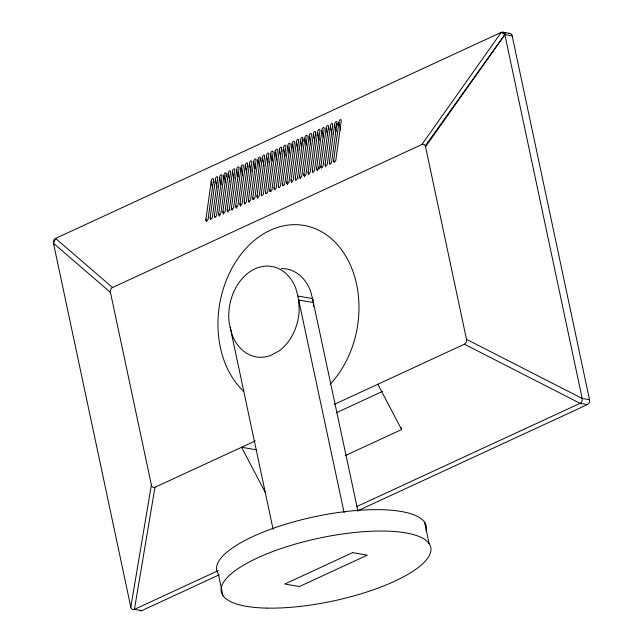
<?xml version="1.0" encoding="UTF-8"?>
<svg xmlns="http://www.w3.org/2000/svg" width="643" height="643" viewBox="0 0 643 643"><rect width="100%" height="100%" fill="white"/><g stroke="black" fill="none" stroke-linecap="round" stroke-linejoin="round"><path stroke-width="0.96" d="M205.953 219.183C205.246 222.968 208.565 220.461 208.228 218.13L213.436 180.522C214.143 176.729 210.824 179.236 211.161 181.567L205.953 219.183L206.371 221.128M210.213 217.213C209.505 220.999 212.825 218.491 212.487 216.161L217.696 178.553C218.403 174.759 215.084 177.267 215.421 179.598L210.213 217.213L210.631 219.167M214.473 215.244C213.765 219.03 217.085 216.53 216.739 214.191L221.956 176.584C222.655 172.798 219.335 175.298 219.681 177.629L214.473 215.244L214.883 217.173M218.733 213.275C218.025 217.061 221.345 214.561 220.999 212.222L226.207 174.615C226.915 170.829 223.595 173.329 223.941 175.66L218.733 213.275L219.343 216.161M222.984 211.306C222.277 215.092 225.597 212.592 225.259 210.253L230.467 172.645C231.175 168.86 227.855 171.359 228.201 173.69L222.984 211.306L223.611 214.24M227.244 209.337C226.537 213.122 229.856 210.623 229.519 208.284L234.727 170.676C235.434 166.891 232.115 169.39 232.453 171.729L227.244 209.337L227.871 212.286M231.504 207.367C230.797 211.153 234.116 208.654 233.779 206.315L238.987 168.707C239.694 164.921 236.375 167.421 236.712 169.76L231.504 207.367L232.123 210.269M235.764 205.398C235.057 209.184 238.376 206.684 238.031 204.353L243.239 166.738C243.946 162.952 240.627 165.452 240.972 167.791L235.764 205.398L236.383 208.308M240.024 203.429C239.317 207.215 242.636 204.715 242.29 202.384L247.499 164.769C248.206 160.983 244.887 163.483 245.232 165.822L240.024 203.429L240.627 206.29M244.276 201.46C243.568 205.254 246.888 202.746 246.55 200.415L251.759 162.8C252.466 159.014 249.146 161.522 249.484 163.852L244.276 201.46L244.895 204.353M248.536 199.491C247.828 203.284 251.148 200.777 250.81 198.446L256.018 160.83C256.726 157.045 253.406 159.552 253.744 161.883L248.536 199.491L249.154 202.4M252.795 197.522C252.088 201.315 255.408 198.808 255.062 196.477L260.278 158.861C260.986 155.076 257.666 157.583 258.004 159.914L252.795 197.522L253.205 199.443M257.055 195.56C256.348 199.346 259.668 196.838 259.322 194.507L264.53 156.892C265.238 153.106 261.918 155.614 262.264 157.945L257.055 195.56L257.674 198.478M261.307 193.591C260.608 197.377 263.927 194.869 263.582 192.538L268.79 154.923C269.497 151.137 266.178 153.645 266.524 155.976L261.307 193.591L261.725 195.536M265.567 191.622C264.86 195.408 268.179 192.9 267.842 190.569L273.05 152.962C273.757 149.168 270.438 151.676 270.775 154.007L265.567 191.622L265.985 193.567M269.827 189.653C269.12 193.439 272.439 190.931 272.102 188.6L277.31 150.992C278.017 147.199 274.698 149.706 275.035 152.037L269.827 189.653L270.229 191.558M274.087 187.684C273.379 191.469 276.699 188.962 276.353 186.631L281.57 149.023C282.269 145.23 278.949 147.737 279.295 150.068L274.087 187.684L274.497 189.613M278.347 185.714C277.639 189.5 280.959 187 280.613 184.662L285.822 147.054C286.529 143.26 283.209 145.768 283.555 148.099L278.347 185.714L278.749 187.627M282.599 183.745C281.891 187.531 285.211 185.031 284.873 182.692L290.081 145.085C290.789 141.299 287.469 143.799 287.815 146.13L282.599 183.745L283.016 185.706M286.858 181.776C286.151 185.562 289.471 183.062 289.133 180.723L294.341 143.116C295.049 139.33 291.729 141.83 292.067 144.161L286.858 181.776L287.469 184.629M291.118 179.807C290.411 183.593 293.73 181.093 293.393 178.754L298.601 141.147C299.308 137.361 295.989 139.861 296.327 142.199L291.118 179.807L291.729 182.692M295.378 177.838C294.671 181.623 297.99 179.124 297.645 176.785L302.853 139.177C303.56 135.392 300.241 137.891 300.586 140.23L295.378 177.838L295.973 180.659M299.638 175.869C298.931 179.654 302.25 177.155 301.905 174.824L307.113 137.208C307.82 133.422 304.501 135.922 304.846 138.261L299.638 175.869L300.249 178.754M303.89 173.899C303.183 177.685 306.502 175.185 306.164 172.854L311.373 135.239C312.08 131.453 308.761 133.953 309.106 136.292L303.89 173.899L304.517 176.841M308.15 171.93C307.442 175.724 310.762 173.216 310.424 170.885L315.633 133.27C316.34 129.484 313.02 131.984 313.358 134.323L308.15 171.93L308.761 174.783M312.41 169.961C311.702 173.755 315.022 171.247 314.676 168.916L319.892 131.301C320.6 127.515 317.28 130.023 317.618 132.354L312.41 169.961L313.012 172.814M316.669 167.992C315.962 171.785 319.282 169.278 318.936 166.947L324.144 129.331C324.852 125.546 321.532 128.053 321.878 130.384L316.669 167.992L317.288 170.901M320.921 166.031C320.222 169.816 323.542 167.309 323.196 164.978L328.404 127.362C329.112 123.577 325.792 126.084 326.138 128.415L320.921 166.031L321.331 167.952M325.181 164.061C324.474 167.847 327.793 165.339 327.456 163.009L332.664 125.393C333.371 121.607 330.052 124.115 330.389 126.446L325.181 164.061L325.8 166.979M329.441 162.092C328.734 165.878 332.053 163.37 331.716 161.039L336.924 123.424C337.631 119.638 334.312 122.146 334.649 124.477L329.441 162.092L329.851 164.037M333.701 160.123C332.994 163.909 336.313 161.401 335.967 159.07L341.184 121.463C341.891 117.669 338.564 120.177 338.909 122.508L333.701 160.123L334.119 162.076M219.223 574.818L141.749 610.633L134.411 609.379A3.826 2.91 -80.3 0 1 130.818 607.129L151.386 485.015L110.451 292.396A3.826 2.91 -80.3 0 1 112.525 287.517L421.953 144.466L501.251 32.367L504.843 34.626L512.182 35.871L589.518 399.697A3.826 2.91 -80.3 0 1 587.437 404.576L357.757 510.767M255.207 440.969L154.987 487.265L134.411 609.379L218.266 570.614M334.239 404.431L464.415 344.206A3.826 2.91 -80.3 0 0 466.488 339.327L425.553 146.717L504.843 34.626A3.826 2.91 -80.3 0 0 501.251 32.367L55.563 238.424A3.826 2.91 -80.3 0 0 53.482 243.303L130.818 607.129M425.553 146.717L425.256 145.84L504.843 34.626L582.18 398.443A3.826 2.91 -80.3 0 1 580.099 403.33L356.801 506.563M336.193 412.814L382.521 391.394M345.283 455.582L401.61 429.548L401.192 427.603M502.77 32.19L510.108 33.444M503.999 32.841L505.84 33.155M313.358 302.523L298.682 300.016L299.164 310.874A45.886 34.899 -80.3 0 1 279.335 350.773L270.599 355.523A45.886 34.899 -80.3 0 1 232.252 335.196L229.366 324.281A45.886 34.899 -80.3 0 1 252.948 269.875A45.886 34.899 -80.3 0 1 295.756 288.185L297.838 296.045L312.514 298.553L357.95 511.209M589.518 399.697L582.18 398.443L466.488 339.327M587.437 404.576L580.099 403.33L464.415 344.206M256.252 449.77L241.583 447.263L265.35 492.546M112.525 287.517L55.563 238.424L53.482 243.303L110.451 292.396M377.843 384.273L401.61 429.548M297.838 296.045L344.109 512.624M424.565 522.212L429.114 543.608M338.909 122.508L340.573 130.32M336.924 123.424L337.334 125.377M334.649 124.477L336.096 131.293M330.389 126.446L332.045 134.242M328.404 127.362L328.822 129.331M326.138 128.415L327.592 135.287M321.878 130.384L323.325 137.184M317.618 132.354L319.282 140.182M315.633 133.27L316.051 135.231M313.358 134.323L314.813 141.171M318.936 166.947L319.346 168.884M309.106 136.292L310.762 144.104M304.846 138.261L306.285 145.053M302.853 139.177L303.271 141.106M300.586 140.23L301.816 146.025M296.327 142.199L297.998 150.052M292.067 144.161L293.529 151.025M297.645 176.785L298.047 178.666M287.815 146.13L289.27 152.986M283.555 148.099L285.219 155.936M281.57 149.023L281.98 150.96M279.295 150.068L280.742 156.868M275.035 152.037L276.707 159.874M270.775 154.007L272.23 160.822M266.524 155.976L267.97 162.792M262.264 157.945L263.919 165.733M260.278 158.861L260.688 160.822M258.004 159.914L259.459 166.762M253.744 161.883L255.191 168.683M249.484 163.852L251.156 171.705M247.499 164.769L247.917 166.73M245.232 165.822L246.687 172.678M240.972 167.791L242.62 175.563M236.712 169.76L238.159 176.56M232.453 171.729L233.907 178.577M228.201 173.69L229.856 181.503M226.207 174.615L226.625 176.576M223.941 175.66L225.396 182.532M229.519 208.284L229.937 210.253M219.681 177.629L221.128 184.428M215.421 179.598L217.085 187.41M213.436 180.522L213.846 182.467M211.161 181.567L212.616 188.383M230.17 327.327L273.106 529.302M222.936 595.571L218.387 574.167A107.059 32.19 -12 0 1 315.512 516.546A107.059 32.19 -12 0 1 426.124 530.467M313.535 306.47L313.318 301.607L310.432 290.684A45.886 34.899 -80.3 0 0 281.28 268.597M421.953 144.466A3.826 2.91 -80.3 0 1 425.256 145.84M508.589 33.621A3.826 2.91 -80.3 0 1 512.182 35.871M141.749 610.633A3.826 2.91 -80.3 0 1 139.523 610.512M154.987 487.265A3.826 2.91 -80.3 0 1 151.386 485.015M243.44 391.097A91.764 69.806 -80.3 0 1 238.039 258.341A91.764 69.806 -80.3 0 1 341.698 249.982A91.764 69.806 -80.3 0 1 330.253 384.096M352.629 552.642L284.736 584.037L299.413 586.537L367.314 555.15L352.629 552.642M266.982 608.109A107.059 32.19 -12 0 0 430.673 551.871A107.059 32.19 -12 0 0 280.428 548.792A107.059 32.19 -12 0 0 266.982 608.109"/></g></svg>
